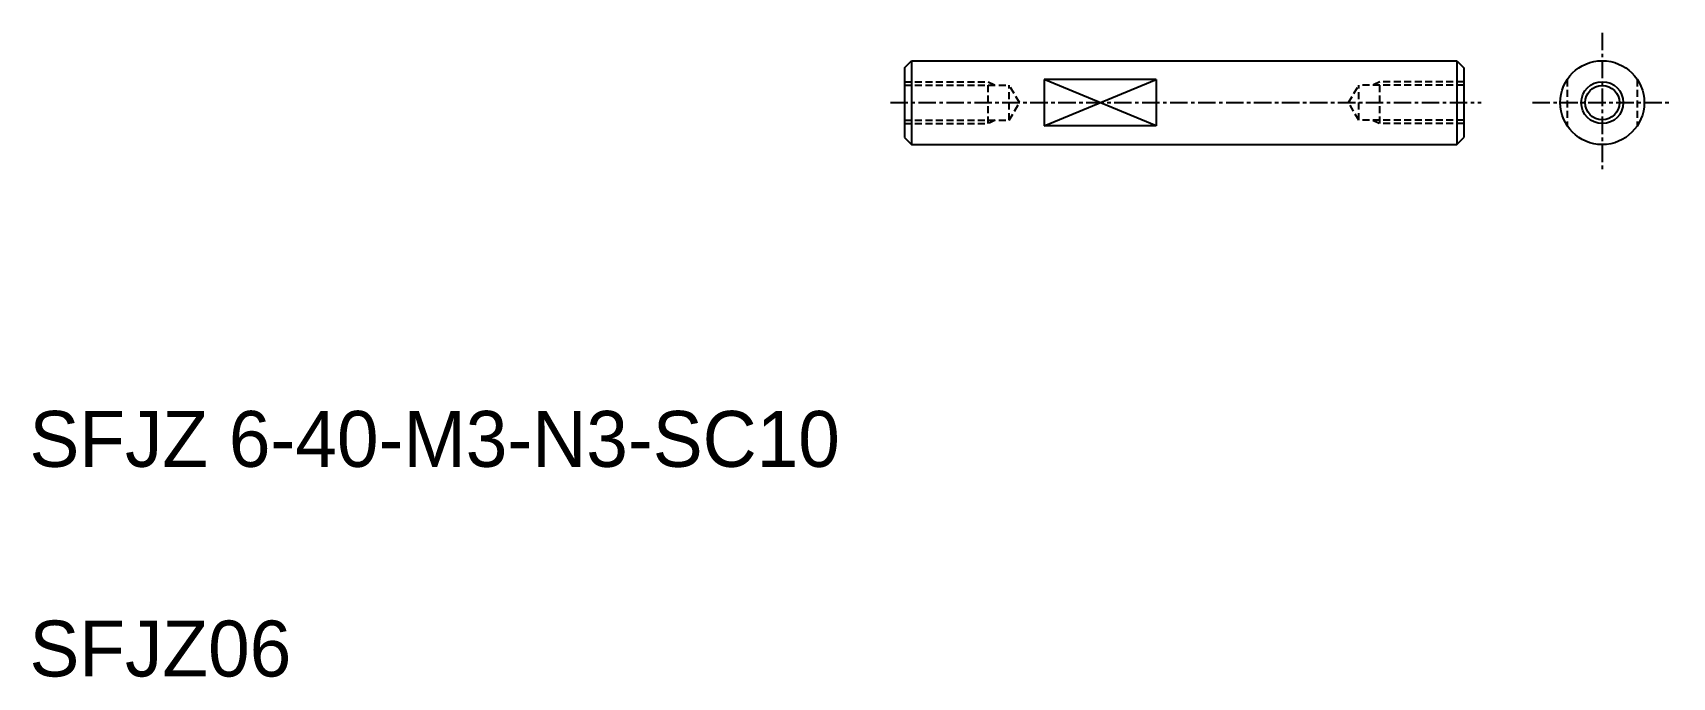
# Model space of a CAD drawing. Extents: x 67 to 185, y 84 to 130.
import ezdxf

# ---------------------------------------------------------------- set-up
doc = ezdxf.new("R2010")
doc.units = 0
doc.linetypes.add('CENTER', pattern=[2, 1.25, -0.25, 0.25, -0.25])
doc.linetypes.add('DASHED', pattern=[0.75, 0.5, -0.25])
doc.layers.get('0').update_dxf_attribs({"linetype": 'CONTINUOUS'})
doc.layers.add('CENTER', color=1, linetype='CENTER')

msp = doc.modelspace()

# ---------------------------------------------------------------- linework, layer by layer
at = {"color": 7, "linetype": 'CONTINUOUS'}
for p, q in [((129.67, 127.34), (130.17, 127.84)), ((130.17, 127.84), (169.17, 127.84)), ((130.17, 127.84), (130.17, 121.84)), ((169.17, 127.84), (169.17, 121.84)), ((169.17, 127.84), (169.67, 127.34)), ((129.67, 127.34), (129.67, 122.34)), ((169.67, 127.34), (169.67, 122.34)), ((139.67, 126.5), (139.67, 123.18)), ((147.67, 126.5), (139.67, 126.5)), ((147.67, 126.5), (147.67, 123.18)), ((169.67, 126.09), (169.67, 126.09)), ((169.67, 124.84), (169.67, 124.84)), ((147.67, 123.18), (139.67, 123.18)), ((129.67, 122.34), (130.17, 121.84)), ((169.17, 121.84), (169.67, 122.34)), ((130.17, 121.84), (169.17, 121.84))]:
    msp.add_line(p, q, dxfattribs=at)
at = {"color": 3, "linetype": 'DASHED'}
for p, q in [((129.67, 126.34), (135.67, 126.34)), ((129.67, 126.09), (137.17, 126.09)), ((135.67, 123.34), (135.67, 126.34)), ((135.67, 126.34), (136.17, 126.09)), ((137.89, 124.84), (137.17, 126.09)), ((137.17, 123.59), (137.17, 126.09)), ((161.44, 124.84), (162.17, 126.09)), ((169.67, 126.09), (162.17, 126.09)), ((162.17, 123.59), (162.17, 126.09)), ((163.67, 126.34), (163.17, 126.09)), ((169.67, 126.34), (163.67, 126.34)), ((163.67, 123.34), (163.67, 126.34)), ((177.08, 126.5), (177.08, 123.18)), ((182.08, 126.5), (182.08, 123.18)), ((137.17, 123.59), (137.89, 124.84)), ((162.17, 123.59), (161.44, 124.84)), ((129.67, 123.59), (137.17, 123.59)), ((129.67, 123.34), (135.67, 123.34)), ((136.17, 123.59), (135.67, 123.34)), ((169.67, 123.59), (162.17, 123.59)), ((163.17, 123.59), (163.67, 123.34)), ((169.67, 123.34), (163.67, 123.34))]:
    msp.add_line(p, q, dxfattribs=at)
at = {"color": 3, "linetype": 'CONTINUOUS'}
for p, q in [((147.67, 123.18), (139.67, 126.5)), ((139.67, 123.18), (147.67, 126.5))]:
    msp.add_line(p, q, dxfattribs=at)
at = {"color": 7, "linetype": 'CONTINUOUS'}
for radius in [3, 1.23]:
    msp.add_circle((179.58, 124.84), radius, dxfattribs=at)
at = {"color": 3}
msp.add_circle((179.58, 124.84), 1.5, dxfattribs=at)
at = {"layer": 'CENTER', "color": 1, "linetype": 'CENTER'}
for p, q in [((179.58, 129.84), (179.58, 119.84)), ((128.67, 124.84), (170.93, 124.84)), ((174.58, 124.84), (184.58, 124.84))]:
    msp.add_line(p, q, dxfattribs=at)

# ---------------------------------------------------------------- texts
at = {"color": 7, "linetype": 'CONTINUOUS'}
for s, p in [('SFJZ 6-40-M3-N3-SC10', (67.09, 98.78)), ('SFJZ06', (67.09, 83.78))]:
    msp.add_text(s, height=4, dxfattribs=at).set_placement(p)

doc.saveas('drawing.dxf')
